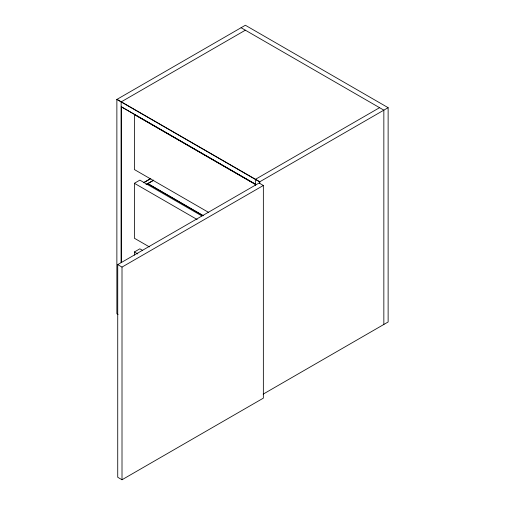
<?xml version="1.0" encoding="UTF-8"?>
<svg xmlns="http://www.w3.org/2000/svg" width="505" height="505" viewBox="0 0 505 505"><rect width="100%" height="100%" fill="white"/><g stroke="black" fill="none" stroke-linecap="round" stroke-linejoin="round"><path stroke-width="0.76" d="M118.094 314.451L116.87 313.744L116.87 99.434L245.361 25.25L388.13 107.679L388.13 321.988L263.187 394.121M245.361 30.193L121.156 101.909L121.156 262.638M149.398 246.907L134.387 238.24L134.387 183.29L139.853 180.127L201.962 215.982M143.357 182.778L150.837 178.461M144.039 182.551L150.155 179.016M145.995 184.552L153.69 180.108M147.574 183.807L153.69 180.272M379.564 107.679L255.353 179.389L255.353 185.689M134.387 255.12L134.387 251.976L139.853 248.82L142.587 250.398M116.87 99.434L259.639 181.857L388.13 107.679M117.728 264.614L259.065 183.012L263.351 185.486L263.351 398.148L122.008 479.75L117.728 477.276L117.728 264.614L122.008 267.088L263.351 185.486M241.081 27.724L383.844 110.147L383.844 324.462M117.015 99.352L259.778 181.775L259.778 183.353M255.865 184.735L134.387 114.597L134.387 169.554L208.773 212.498M203.458 215.749L147.706 183.561L202.776 215.521M134.387 183.29L197.171 219.536M134.387 251.976L137.796 253.946M259.639 181.857L259.639 183.435M255.498 184.035L255.498 185.606M122.008 267.088L122.008 479.75M121.295 106.549L121.295 262.556M121.295 106.77L255.498 184.249L121.295 106.77"/></g></svg>
